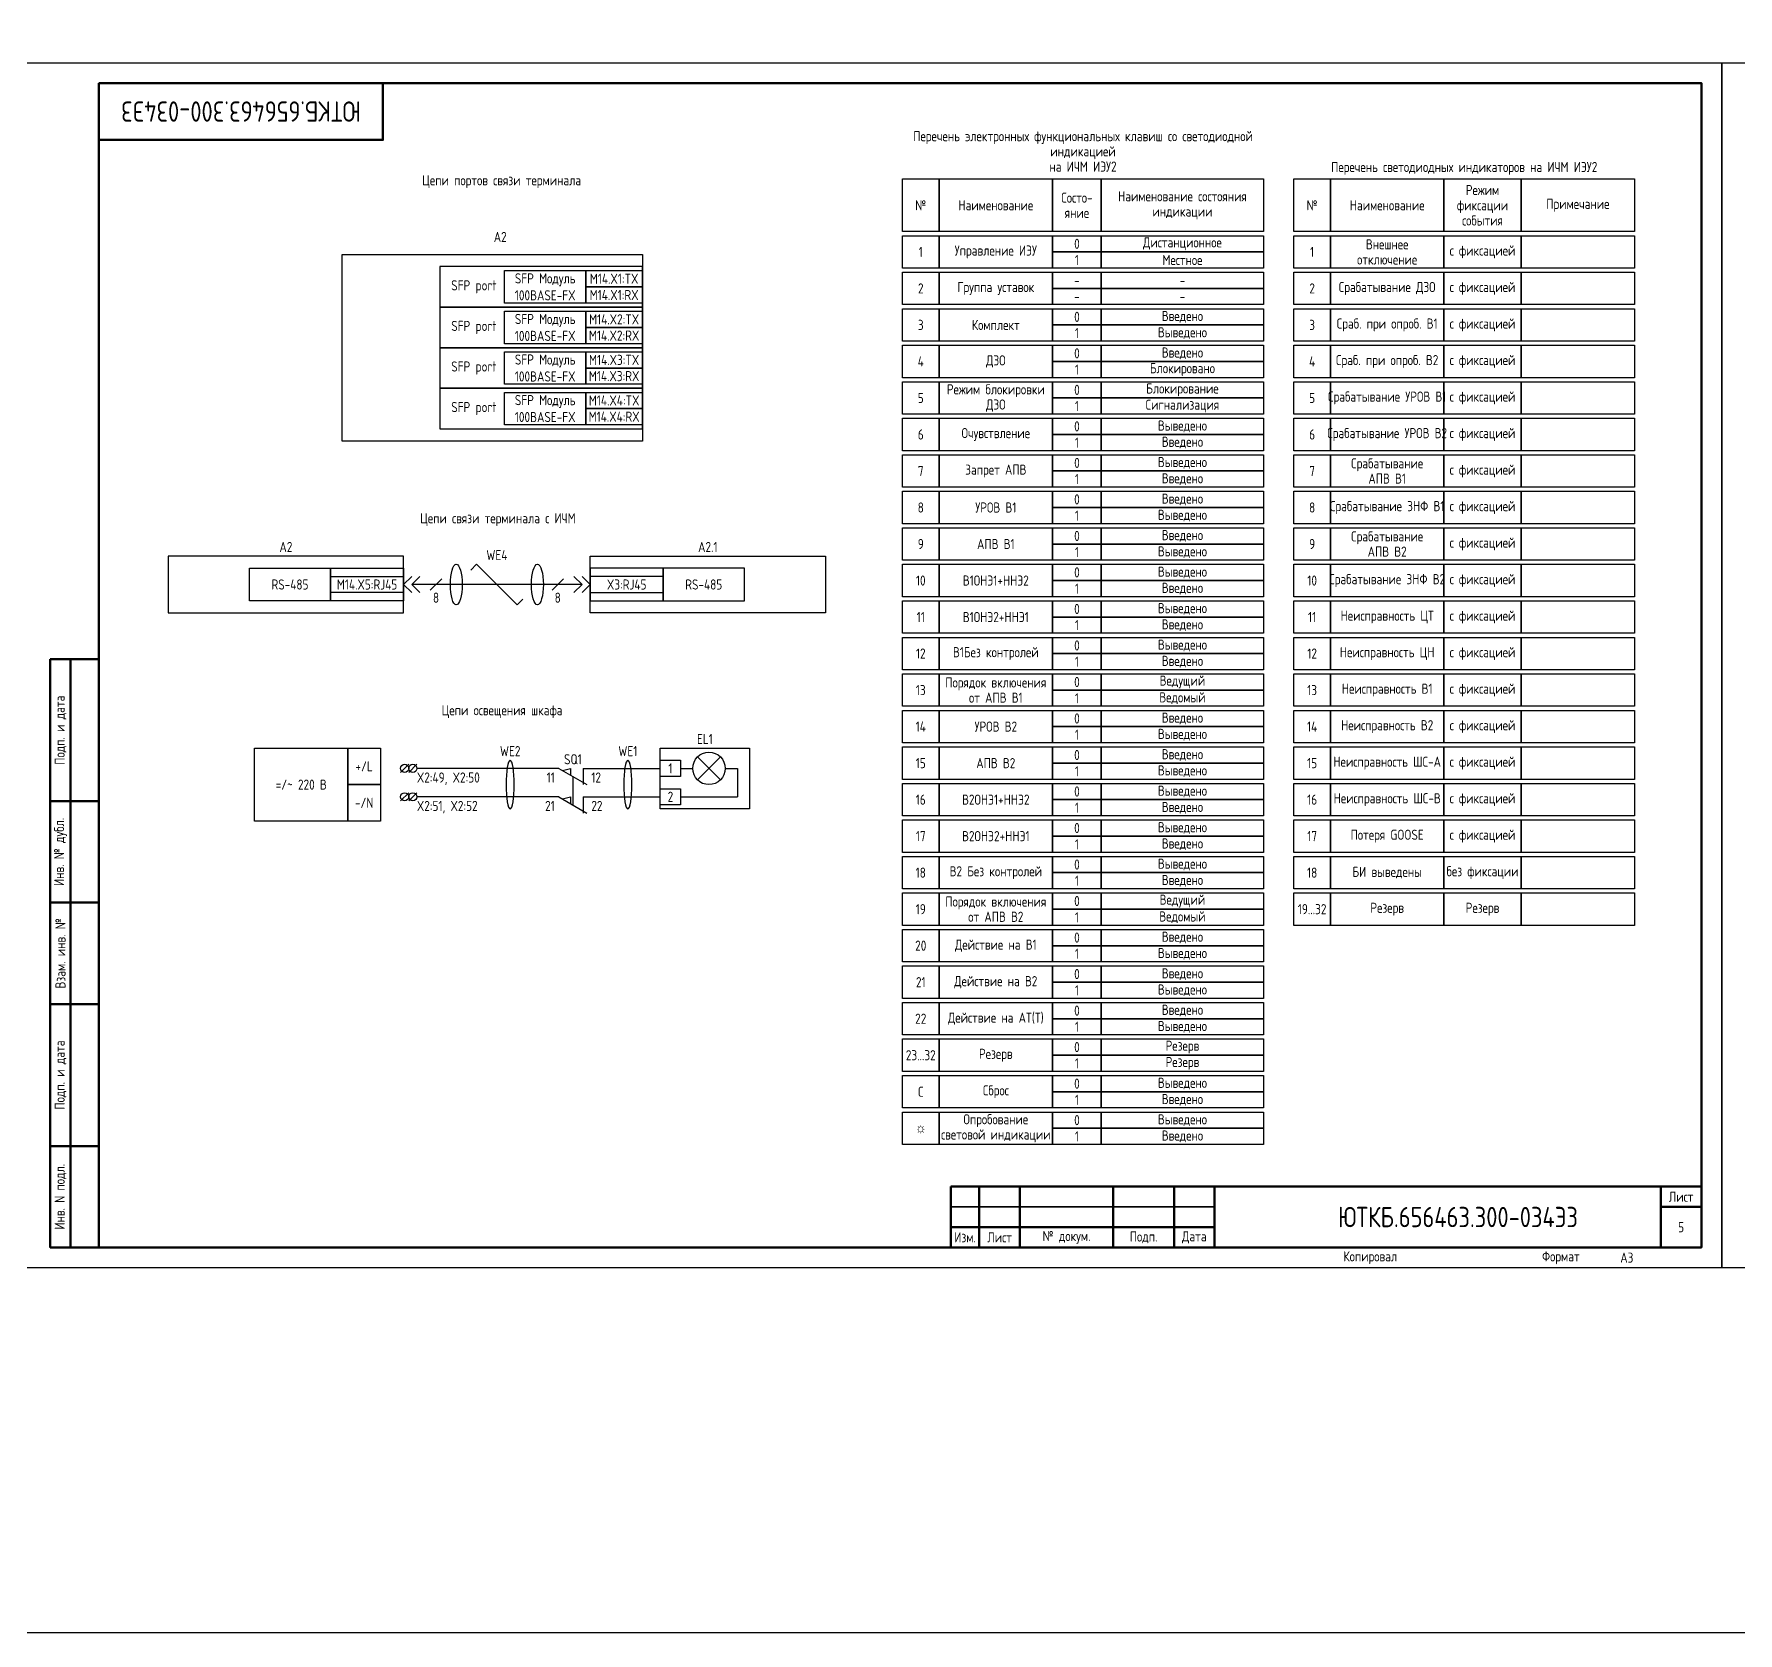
# Model space of a CAD drawing. Header units: millimetres. Extents: x -1102 to 3953, y -90 to 618.
# Drawn here: x 1684 to 2104, y -90 to 304.1 of the extents above; entities that cross this region are included whole.
import ezdxf

# ---------------------------------------------------------------- set-up
doc = ezdxf.new("R2010")
doc.units = ezdxf.units.MM
doc.styles.add('Gost_type_A', font='GOST_A.TTF')

# ---------------------------------------------------------------- blocks, each defined once
blk = doc.blocks.new('Штамп угловой верхний')
at = {"lineweight": 50}
blk.add_lwpolyline([(0, 0), (70, 0), (70, -14), (0, -14)], close=True, dxfattribs=at)
blk = doc.blocks.new('Формат_А3')
blk.add_lwpolyline([(-420, 297), (0, 297), (0, 0), (-420, 0)], close=True)
at = {"lineweight": 50}
blk.add_lwpolyline([(-400, 292), (-5, 292), (-5, 5), (-400, 5)], close=True, dxfattribs=at)
blk = doc.blocks.new('Штамп левый нижний')
at = {"lineweight": 50}
for points in [[(-12, 145), (-7, 145), (-7, 110), (-12, 110)], [(-7, 145), (0, 145), (0, 110), (-7, 110)], [(-12, 110), (-7, 110), (-7, 85), (-12, 85)], [(-7, 110), (0, 110), (0, 85), (-7, 85)], [(-12, 85), (-7, 85), (-7, 60), (-12, 60)], [(-7, 85), (0, 85), (0, 60), (-7, 60)], [(-12, 60), (-7, 60), (-7, 25), (-12, 25)], [(-7, 60), (0, 60), (0, 25), (-7, 25)], [(-12, 25), (-7, 25), (-7, 0), (-12, 0)], [(-7, 25), (0, 25), (0, 0), (-7, 0)]]:
    blk.add_lwpolyline(points, close=True, dxfattribs=at)
at = {"char_height": 2.5, "attachment_point": 5, "rotation": 90, "style": 'Gost_type_A'}
for s, insert, width in [('Подп. и дата', (-9.5, 127.5), 35), ('Инв. № дубл.', (-9.5, 97.5), 25), ('Взам. инв. №', (-9.5, 72.5), 25), ('Подп. и дата', (-9.5, 42.5), 35), ('Инв. N подл.', (-9.5, 12.5), 25)]:
    blk.add_mtext(s, dxfattribs=dict(at, insert=insert, width=width))
blk = doc.blocks.new('Штамп малый нижний')
at = {"lineweight": 50}
for points in [[(-185, 15), (-178, 15), (-178, 5), (-185, 5)], [(-178, 15), (-168, 15), (-168, 5), (-178, 5)], [(-168, 15), (-145, 15), (-145, 5), (-168, 5)], [(-145, 15), (-130, 15), (-130, 5), (-145, 5)], [(-130, 15), (-120, 15), (-120, 5), (-130, 5)], [(-120, 15), (-10, 15), (-10, 0), (-120, 0)], [(-10, 15), (0, 15), (0, 10), (-10, 10)], [(-10, 10), (0, 10), (0, 0), (-10, 0)], [(-185, 5), (-178, 5), (-178, 0), (-185, 0)], [(-178, 5), (-168, 5), (-168, 0), (-178, 0)], [(-168, 5), (-145, 5), (-145, 0), (-168, 0)], [(-145, 5), (-130, 5), (-130, 0), (-145, 0)], [(-130, 5), (-120, 5), (-120, 0), (-130, 0)]]:
    blk.add_lwpolyline(points, close=True, dxfattribs=at)
for points in [[(-185, 15), (-178, 15), (-178, 10), (-185, 10)], [(-178, 15), (-168, 15), (-168, 10), (-178, 10)], [(-168, 15), (-145, 15), (-145, 10), (-168, 10)], [(-145, 15), (-130, 15), (-130, 10), (-145, 10)], [(-130, 15), (-120, 15), (-120, 10), (-130, 10)], [(-185, 10), (-178, 10), (-178, 5), (-185, 5)], [(-178, 10), (-168, 10), (-168, 5), (-178, 5)], [(-168, 10), (-145, 10), (-145, 5), (-168, 5)], [(-145, 10), (-130, 10), (-130, 5), (-145, 5)], [(-130, 10), (-120, 10), (-120, 5), (-130, 5)]]:
    blk.add_lwpolyline(points, close=True)
at = {"char_height": 2.5, "style": 'Gost_type_A'}
for s, insert, width, attachment_point in [('Лист', (-5, 12.5), 10, 5), ('Изм.', (-181.5, 2.5), 7, 5), ('Лист', (-173, 2.5), 10, 5), ('№ докум.', (-156.5, 2.5), 23, 5), ('Подп.', (-137.5, 2.5), 15, 5), ('Дата', (-125, 2.5), 10, 5), ('Копировал', (-75, -2.53), 13.1202, 6), ('Формат', (-30, -2.53), 13.1202, 6)]:
    blk.add_mtext(s, dxfattribs=dict(at, insert=insert, width=width, attachment_point=attachment_point))

msp = doc.modelspace()

# ---------------------------------------------------------------- linework, layer by layer
for p, q in [((1791.62, 171.94), (1793.08, 173.41)), ((1793.08, 173.41), (1803.08, 163.41)), ((1775.08, 168.41), (1777.08, 170.41)), ((1775.08, 168.41), (1777.08, 170.41)), ((1775.08, 168.41), (1777.08, 166.41)), ((1775.08, 168.41), (1777.08, 166.41)), ((1777.08, 168.41), (1779.08, 170.41)), ((1777.08, 168.41), (1779.08, 170.41)), ((1819.08, 168.41), (1777.08, 168.41)), ((1777.08, 168.41), (1779.08, 166.41)), ((1777.08, 168.41), (1779.08, 166.41)), ((1784.5, 169.82), (1781.67, 166.99)), ((1814.5, 169.82), (1811.67, 166.99)), ((1819.08, 168.41), (1817.08, 170.41)), ((1819.08, 168.41), (1817.08, 170.41)), ((1819.08, 168.41), (1817.08, 166.41)), ((1819.08, 168.41), (1817.08, 166.41)), ((1821.08, 168.41), (1819.08, 170.41)), ((1821.08, 168.41), (1819.08, 170.41)), ((1821.08, 168.41), (1819.08, 166.41)), ((1821.08, 168.41), (1819.08, 166.41)), ((1803.08, 163.41), (1804.5, 164.82)), ((1776.36, 124.09), (1774.36, 122.09)), ((1778.36, 124.09), (1776.36, 122.09)), ((1813.36, 123.09), (1778.37, 123.09)), ((1813.36, 123.09), (1820.28, 119.09)), ((1814.22, 122.59), (1816.22, 123.09)), ((1816.22, 123.09), (1816.22, 121.43)), ((1819.36, 123.09), (1819.36, 119.09)), ((1819.36, 123.09), (1838.36, 123.09)), ((1843.36, 123.09), (1846.36, 123.09)), ((1847.53, 125.92), (1853.19, 120.26)), ((1853.19, 125.92), (1847.53, 120.26)), ((1854.36, 123.09), (1857.36, 123.09)), ((1857.36, 123.09), (1857.36, 116.09)), ((1776.36, 117.09), (1774.36, 115.09)), ((1778.36, 117.09), (1776.36, 115.09)), ((1813.36, 116.09), (1778.37, 116.09)), ((1813.36, 116.09), (1820.28, 112.09)), ((1814.22, 115.59), (1816.22, 116.09)), ((1816.22, 116.09), (1816.22, 114.43)), ((1819.36, 116.09), (1819.36, 112.09)), ((1819.36, 116.09), (1838.36, 116.09)), ((1843.36, 116.09), (1857.36, 116.09))]:
    msp.add_line(p, q)
at = {"ltscale": 0.5}
msp.add_line((1816.82, 121.09), (1816.82, 114.09), dxfattribs=at)
for points in [[(-1102, 618), (3953, 618), (3953, -90), (-1102, -90)], [(1898.07, 268.39), (1907.07, 268.39), (1907.07, 255.39), (1898.07, 255.39)], [(1907.07, 268.39), (1935.07, 268.39), (1935.07, 255.39), (1907.07, 255.39)], [(1935.07, 268.39), (1947.07, 268.39), (1947.07, 255.39), (1935.07, 255.39)], [(1947.07, 268.39), (1987.07, 268.39), (1987.07, 255.39), (1947.07, 255.39)], [(1994.54, 268.39), (2003.54, 268.39), (2003.54, 255.39), (1994.54, 255.39)], [(2003.54, 268.39), (2031.54, 268.39), (2031.54, 255.39), (2003.54, 255.39)], [(2031.54, 268.39), (2050.54, 268.39), (2050.54, 255.39), (2031.54, 255.39)], [(2050.54, 268.39), (2078.54, 268.39), (2078.54, 255.39), (2050.54, 255.39)], [(1898.07, 254.39), (1907.07, 254.39), (1907.07, 246.39), (1898.07, 246.39)], [(1907.07, 254.39), (1935.07, 254.39), (1935.07, 246.39), (1907.07, 246.39)], [(1935.07, 254.39), (1947.07, 254.39), (1947.07, 250.39), (1935.07, 250.39)], [(1947.07, 254.39), (1987.07, 254.39), (1987.07, 250.39), (1947.07, 250.39)], [(1994.54, 254.39), (2003.54, 254.39), (2003.54, 246.39), (1994.54, 246.39)], [(2003.54, 254.39), (2031.54, 254.39), (2031.54, 246.39), (2003.54, 246.39)], [(2031.54, 254.39), (2050.54, 254.39), (2050.54, 246.39), (2031.54, 246.39)], [(2050.54, 254.39), (2078.54, 254.39), (2078.54, 246.39), (2050.54, 246.39)], [(1759.98, 249.77), (1833.98, 249.77), (1833.98, 203.77), (1759.98, 203.77)], [(1935.07, 250.39), (1947.07, 250.39), (1947.07, 246.39), (1935.07, 246.39)], [(1947.07, 250.39), (1987.07, 250.39), (1987.07, 246.39), (1947.07, 246.39)], [(1783.98, 236.77), (1833.98, 236.77), (1833.98, 246.77), (1783.98, 246.77)], [(1799.98, 245.77), (1819.98, 245.77), (1819.98, 237.77), (1799.98, 237.77)], [(1819.98, 245.77), (1833.98, 245.77), (1833.98, 241.77), (1819.98, 241.77)], [(1898.07, 245.39), (1907.07, 245.39), (1907.07, 237.39), (1898.07, 237.39)], [(1907.07, 245.39), (1935.07, 245.39), (1935.07, 237.39), (1907.07, 237.39)], [(1935.07, 245.39), (1947.07, 245.39), (1947.07, 241.39), (1935.07, 241.39)], [(1947.07, 245.39), (1987.07, 245.39), (1987.07, 241.39), (1947.07, 241.39)], [(1994.54, 245.39), (2003.54, 245.39), (2003.54, 237.39), (1994.54, 237.39)], [(2003.54, 245.39), (2031.54, 245.39), (2031.54, 237.39), (2003.54, 237.39)], [(2031.54, 245.39), (2050.54, 245.39), (2050.54, 237.39), (2031.54, 237.39)], [(2050.54, 245.39), (2078.54, 245.39), (2078.54, 237.39), (2050.54, 237.39)], [(1819.98, 241.77), (1833.98, 241.77), (1833.98, 237.77), (1819.98, 237.77)], [(1935.07, 241.39), (1947.07, 241.39), (1947.07, 237.39), (1935.07, 237.39)], [(1947.07, 241.39), (1987.07, 241.39), (1987.07, 237.39), (1947.07, 237.39)], [(1783.98, 226.77), (1833.98, 226.77), (1833.98, 236.77), (1783.98, 236.77)], [(1799.98, 235.77), (1819.98, 235.77), (1819.98, 227.77), (1799.98, 227.77)], [(1819.98, 235.77), (1833.98, 235.77), (1833.98, 231.77), (1819.98, 231.77)], [(1898.07, 236.39), (1907.07, 236.39), (1907.07, 228.39), (1898.07, 228.39)], [(1907.07, 236.39), (1935.07, 236.39), (1935.07, 228.39), (1907.07, 228.39)], [(1935.07, 236.39), (1947.07, 236.39), (1947.07, 232.39), (1935.07, 232.39)], [(1947.07, 236.39), (1987.07, 236.39), (1987.07, 232.39), (1947.07, 232.39)], [(1994.54, 236.39), (2003.54, 236.39), (2003.54, 228.39), (1994.54, 228.39)], [(2003.54, 236.39), (2031.54, 236.39), (2031.54, 228.39), (2003.54, 228.39)], [(2031.54, 236.39), (2050.54, 236.39), (2050.54, 228.39), (2031.54, 228.39)], [(2050.54, 236.39), (2078.54, 236.39), (2078.54, 228.39), (2050.54, 228.39)], [(1819.98, 231.77), (1833.98, 231.77), (1833.98, 227.77), (1819.98, 227.77)], [(1935.07, 232.39), (1947.07, 232.39), (1947.07, 228.39), (1935.07, 228.39)], [(1947.07, 232.39), (1987.07, 232.39), (1987.07, 228.39), (1947.07, 228.39)], [(1898.07, 227.39), (1907.07, 227.39), (1907.07, 219.39), (1898.07, 219.39)], [(1907.07, 227.39), (1935.07, 227.39), (1935.07, 219.39), (1907.07, 219.39)], [(1935.07, 227.39), (1947.07, 227.39), (1947.07, 223.39), (1935.07, 223.39)], [(1947.07, 227.39), (1987.07, 227.39), (1987.07, 223.39), (1947.07, 223.39)], [(1994.54, 227.39), (2003.54, 227.39), (2003.54, 219.39), (1994.54, 219.39)], [(2003.54, 227.39), (2031.54, 227.39), (2031.54, 219.39), (2003.54, 219.39)], [(2031.54, 227.39), (2050.54, 227.39), (2050.54, 219.39), (2031.54, 219.39)], [(2050.54, 227.39), (2078.54, 227.39), (2078.54, 219.39), (2050.54, 219.39)], [(1783.98, 216.77), (1833.98, 216.77), (1833.98, 226.77), (1783.98, 226.77)], [(1799.98, 225.77), (1819.98, 225.77), (1819.98, 217.77), (1799.98, 217.77)], [(1819.98, 225.77), (1833.98, 225.77), (1833.98, 221.77), (1819.98, 221.77)], [(1935.07, 223.39), (1947.07, 223.39), (1947.07, 219.39), (1935.07, 219.39)], [(1947.07, 223.39), (1987.07, 223.39), (1987.07, 219.39), (1947.07, 219.39)], [(1819.98, 221.77), (1833.98, 221.77), (1833.98, 217.77), (1819.98, 217.77)], [(1783.98, 206.77), (1833.98, 206.77), (1833.98, 216.77), (1783.98, 216.77)], [(1799.98, 215.77), (1819.98, 215.77), (1819.98, 207.77), (1799.98, 207.77)], [(1819.98, 215.77), (1833.98, 215.77), (1833.98, 211.77), (1819.98, 211.77)], [(1898.07, 218.39), (1907.07, 218.39), (1907.07, 210.39), (1898.07, 210.39)], [(1907.07, 218.39), (1935.07, 218.39), (1935.07, 210.39), (1907.07, 210.39)], [(1935.07, 218.39), (1947.07, 218.39), (1947.07, 214.39), (1935.07, 214.39)], [(1935.07, 214.39), (1947.07, 214.39), (1947.07, 210.39), (1935.07, 210.39)], [(1947.07, 218.39), (1987.07, 218.39), (1987.07, 214.39), (1947.07, 214.39)], [(1947.07, 214.39), (1987.07, 214.39), (1987.07, 210.39), (1947.07, 210.39)], [(1994.54, 218.39), (2003.54, 218.39), (2003.54, 210.39), (1994.54, 210.39)], [(2003.54, 218.39), (2031.54, 218.39), (2031.54, 210.39), (2003.54, 210.39)], [(2031.54, 218.39), (2050.54, 218.39), (2050.54, 210.39), (2031.54, 210.39)], [(2050.54, 218.39), (2078.54, 218.39), (2078.54, 210.39), (2050.54, 210.39)], [(1819.98, 211.77), (1833.98, 211.77), (1833.98, 207.77), (1819.98, 207.77)], [(1898.07, 209.39), (1907.07, 209.39), (1907.07, 201.39), (1898.07, 201.39)], [(1907.07, 209.39), (1935.07, 209.39), (1935.07, 201.39), (1907.07, 201.39)], [(1935.07, 209.39), (1947.07, 209.39), (1947.07, 205.39), (1935.07, 205.39)], [(1947.07, 209.39), (1987.07, 209.39), (1987.07, 205.39), (1947.07, 205.39)], [(1994.54, 209.39), (2003.54, 209.39), (2003.54, 201.39), (1994.54, 201.39)], [(2003.54, 209.39), (2031.54, 209.39), (2031.54, 201.39), (2003.54, 201.39)], [(2031.54, 209.39), (2050.54, 209.39), (2050.54, 201.39), (2031.54, 201.39)], [(2050.54, 209.39), (2078.54, 209.39), (2078.54, 201.39), (2050.54, 201.39)], [(1935.07, 205.39), (1947.07, 205.39), (1947.07, 201.39), (1935.07, 201.39)], [(1947.07, 205.39), (1987.07, 205.39), (1987.07, 201.39), (1947.07, 201.39)], [(1898.07, 200.39), (1907.07, 200.39), (1907.07, 192.39), (1898.07, 192.39)], [(1907.07, 200.39), (1935.07, 200.39), (1935.07, 192.39), (1907.07, 192.39)], [(1935.07, 200.39), (1947.07, 200.39), (1947.07, 196.39), (1935.07, 196.39)], [(1947.07, 200.39), (1987.07, 200.39), (1987.07, 196.39), (1947.07, 196.39)], [(1994.54, 200.39), (2003.54, 200.39), (2003.54, 192.39), (1994.54, 192.39)], [(2003.54, 200.39), (2031.54, 200.39), (2031.54, 192.39), (2003.54, 192.39)], [(2031.54, 200.39), (2050.54, 200.39), (2050.54, 192.39), (2031.54, 192.39)], [(2050.54, 200.39), (2078.54, 200.39), (2078.54, 192.39), (2050.54, 192.39)], [(1935.07, 196.39), (1947.07, 196.39), (1947.07, 192.39), (1935.07, 192.39)], [(1947.07, 196.39), (1987.07, 196.39), (1987.07, 192.39), (1947.07, 192.39)], [(1898.07, 191.39), (1907.07, 191.39), (1907.07, 183.39), (1898.07, 183.39)], [(1907.07, 191.39), (1935.07, 191.39), (1935.07, 183.39), (1907.07, 183.39)], [(1935.07, 191.39), (1947.07, 191.39), (1947.07, 187.39), (1935.07, 187.39)], [(1947.07, 191.39), (1987.07, 191.39), (1987.07, 187.39), (1947.07, 187.39)], [(1994.54, 191.39), (2003.54, 191.39), (2003.54, 183.39), (1994.54, 183.39)], [(2003.54, 191.39), (2031.54, 191.39), (2031.54, 183.39), (2003.54, 183.39)], [(2031.54, 191.39), (2050.54, 191.39), (2050.54, 183.39), (2031.54, 183.39)], [(2050.54, 191.39), (2078.54, 191.39), (2078.54, 183.39), (2050.54, 183.39)], [(1935.07, 187.39), (1947.07, 187.39), (1947.07, 183.39), (1935.07, 183.39)], [(1947.07, 187.39), (1987.07, 187.39), (1987.07, 183.39), (1947.07, 183.39)], [(1898.07, 182.39), (1907.07, 182.39), (1907.07, 174.39), (1898.07, 174.39)], [(1907.07, 182.39), (1935.07, 182.39), (1935.07, 174.39), (1907.07, 174.39)], [(1935.07, 182.39), (1947.07, 182.39), (1947.07, 178.39), (1935.07, 178.39)], [(1947.07, 182.39), (1987.07, 182.39), (1987.07, 178.39), (1947.07, 178.39)], [(1994.54, 182.39), (2003.54, 182.39), (2003.54, 174.39), (1994.54, 174.39)], [(2003.54, 182.39), (2031.54, 182.39), (2031.54, 174.39), (2003.54, 174.39)], [(2031.54, 182.39), (2050.54, 182.39), (2050.54, 174.39), (2031.54, 174.39)], [(2050.54, 182.39), (2078.54, 182.39), (2078.54, 174.39), (2050.54, 174.39)], [(1935.07, 178.39), (1947.07, 178.39), (1947.07, 174.39), (1935.07, 174.39)], [(1947.07, 178.39), (1987.07, 178.39), (1987.07, 174.39), (1947.07, 174.39)], [(1717.08, 161.41), (1775.08, 161.41), (1775.08, 175.41), (1717.08, 175.41)], [(1737.08, 172.41), (1757.08, 172.41), (1757.08, 164.41), (1737.08, 164.41)], [(1757.08, 172.41), (1775.08, 172.41), (1775.08, 164.41), (1757.08, 164.41)], [(1879.08, 161.41), (1821.08, 161.41), (1821.08, 175.41), (1879.08, 175.41)], [(1839.08, 172.41), (1821.08, 172.41), (1821.08, 164.41), (1839.08, 164.41)], [(1859.08, 172.41), (1839.08, 172.41), (1839.08, 164.41), (1859.08, 164.41)], [(1898.07, 173.39), (1907.07, 173.39), (1907.07, 165.39), (1898.07, 165.39)], [(1907.07, 173.39), (1935.07, 173.39), (1935.07, 165.39), (1907.07, 165.39)], [(1935.07, 173.39), (1947.07, 173.39), (1947.07, 169.39), (1935.07, 169.39)], [(1947.07, 173.39), (1987.07, 173.39), (1987.07, 169.39), (1947.07, 169.39)], [(1994.54, 173.39), (2003.54, 173.39), (2003.54, 165.39), (1994.54, 165.39)], [(2003.54, 173.39), (2031.54, 173.39), (2031.54, 165.39), (2003.54, 165.39)], [(2031.54, 173.39), (2050.54, 173.39), (2050.54, 165.39), (2031.54, 165.39)], [(2050.54, 173.39), (2078.54, 173.39), (2078.54, 165.39), (2050.54, 165.39)], [(1757.08, 170.41), (1775.08, 170.41), (1775.08, 166.41), (1757.08, 166.41)], [(1839.08, 170.41), (1821.08, 170.41), (1821.08, 166.41), (1839.08, 166.41)], [(1935.07, 169.39), (1947.07, 169.39), (1947.07, 165.39), (1935.07, 165.39)], [(1947.07, 169.39), (1987.07, 169.39), (1987.07, 165.39), (1947.07, 165.39)], [(1898.07, 164.39), (1907.07, 164.39), (1907.07, 156.39), (1898.07, 156.39)], [(1907.07, 164.39), (1935.07, 164.39), (1935.07, 156.39), (1907.07, 156.39)], [(1935.07, 164.39), (1947.07, 164.39), (1947.07, 160.39), (1935.07, 160.39)], [(1947.07, 164.39), (1987.07, 164.39), (1987.07, 160.39), (1947.07, 160.39)], [(1994.54, 164.39), (2003.54, 164.39), (2003.54, 156.39), (1994.54, 156.39)], [(2003.54, 164.39), (2031.54, 164.39), (2031.54, 156.39), (2003.54, 156.39)], [(2031.54, 164.39), (2050.54, 164.39), (2050.54, 156.39), (2031.54, 156.39)], [(2050.54, 164.39), (2078.54, 164.39), (2078.54, 156.39), (2050.54, 156.39)], [(1935.07, 160.39), (1947.07, 160.39), (1947.07, 156.39), (1935.07, 156.39)], [(1947.07, 160.39), (1987.07, 160.39), (1987.07, 156.39), (1947.07, 156.39)], [(1898.07, 155.39), (1907.07, 155.39), (1907.07, 147.39), (1898.07, 147.39)], [(1907.07, 155.39), (1935.07, 155.39), (1935.07, 147.39), (1907.07, 147.39)], [(1935.07, 155.39), (1947.07, 155.39), (1947.07, 151.39), (1935.07, 151.39)], [(1935.07, 151.39), (1947.07, 151.39), (1947.07, 147.39), (1935.07, 147.39)], [(1947.07, 155.39), (1987.07, 155.39), (1987.07, 151.39), (1947.07, 151.39)], [(1947.07, 151.39), (1987.07, 151.39), (1987.07, 147.39), (1947.07, 147.39)], [(1994.54, 155.39), (2003.54, 155.39), (2003.54, 147.39), (1994.54, 147.39)], [(2003.54, 155.39), (2031.54, 155.39), (2031.54, 147.39), (2003.54, 147.39)], [(2031.54, 155.39), (2050.54, 155.39), (2050.54, 147.39), (2031.54, 147.39)], [(2050.54, 155.39), (2078.54, 155.39), (2078.54, 147.39), (2050.54, 147.39)], [(1898.07, 146.39), (1907.07, 146.39), (1907.07, 138.39), (1898.07, 138.39)], [(1907.07, 146.39), (1935.07, 146.39), (1935.07, 138.39), (1907.07, 138.39)], [(1935.07, 146.39), (1947.07, 146.39), (1947.07, 142.39), (1935.07, 142.39)], [(1947.07, 146.39), (1987.07, 146.39), (1987.07, 142.39), (1947.07, 142.39)], [(1994.54, 146.39), (2003.54, 146.39), (2003.54, 138.39), (1994.54, 138.39)], [(2003.54, 146.39), (2031.54, 146.39), (2031.54, 138.39), (2003.54, 138.39)], [(2031.54, 146.39), (2050.54, 146.39), (2050.54, 138.39), (2031.54, 138.39)], [(2050.54, 146.39), (2078.54, 146.39), (2078.54, 138.39), (2050.54, 138.39)], [(1935.07, 142.39), (1947.07, 142.39), (1947.07, 138.39), (1935.07, 138.39)], [(1947.07, 142.39), (1987.07, 142.39), (1987.07, 138.39), (1947.07, 138.39)], [(1898.07, 137.39), (1907.07, 137.39), (1907.07, 129.39), (1898.07, 129.39)], [(1907.07, 137.39), (1935.07, 137.39), (1935.07, 129.39), (1907.07, 129.39)], [(1935.07, 137.39), (1947.07, 137.39), (1947.07, 133.39), (1935.07, 133.39)], [(1947.07, 137.39), (1987.07, 137.39), (1987.07, 133.39), (1947.07, 133.39)], [(1994.54, 137.39), (2003.54, 137.39), (2003.54, 129.39), (1994.54, 129.39)], [(2003.54, 137.39), (2031.54, 137.39), (2031.54, 129.39), (2003.54, 129.39)], [(2031.54, 137.39), (2050.54, 137.39), (2050.54, 129.39), (2031.54, 129.39)], [(2050.54, 137.39), (2078.54, 137.39), (2078.54, 129.39), (2050.54, 129.39)], [(1935.07, 133.39), (1947.07, 133.39), (1947.07, 129.39), (1935.07, 129.39)], [(1947.07, 133.39), (1987.07, 133.39), (1987.07, 129.39), (1947.07, 129.39)], [(1761.36, 110.09), (1738.36, 110.09), (1738.36, 128.09), (1761.36, 128.09)], [(1769.36, 119.09), (1761.36, 119.09), (1761.36, 128.09), (1769.36, 128.09)], [(1838.36, 128.09), (1860.36, 128.09), (1860.36, 113.09), (1838.36, 113.09)], [(1898.07, 128.39), (1907.07, 128.39), (1907.07, 120.39), (1898.07, 120.39)], [(1907.07, 128.39), (1935.07, 128.39), (1935.07, 120.39), (1907.07, 120.39)], [(1935.07, 128.39), (1947.07, 128.39), (1947.07, 124.39), (1935.07, 124.39)], [(1947.07, 128.39), (1987.07, 128.39), (1987.07, 124.39), (1947.07, 124.39)], [(1994.54, 128.39), (2003.54, 128.39), (2003.54, 120.39), (1994.54, 120.39)], [(2003.54, 128.39), (2031.54, 128.39), (2031.54, 120.39), (2003.54, 120.39)], [(2031.54, 128.39), (2050.54, 128.39), (2050.54, 120.39), (2031.54, 120.39)], [(2050.54, 128.39), (2078.54, 128.39), (2078.54, 120.39), (2050.54, 120.39)], [(1838.36, 125.09), (1843.36, 125.09), (1843.36, 121.09), (1838.36, 121.09)], [(1935.07, 124.39), (1947.07, 124.39), (1947.07, 120.39), (1935.07, 120.39)], [(1947.07, 124.39), (1987.07, 124.39), (1987.07, 120.39), (1947.07, 120.39)], [(1769.36, 110.09), (1761.36, 110.09), (1761.36, 119.09), (1769.36, 119.09)], [(1838.36, 118.09), (1843.36, 118.09), (1843.36, 114.09), (1838.36, 114.09)], [(1898.07, 119.39), (1907.07, 119.39), (1907.07, 111.39), (1898.07, 111.39)], [(1907.07, 119.39), (1935.07, 119.39), (1935.07, 111.39), (1907.07, 111.39)], [(1935.07, 119.39), (1947.07, 119.39), (1947.07, 115.39), (1935.07, 115.39)], [(1947.07, 119.39), (1987.07, 119.39), (1987.07, 115.39), (1947.07, 115.39)], [(1994.54, 119.39), (2003.54, 119.39), (2003.54, 111.39), (1994.54, 111.39)], [(2003.54, 119.39), (2031.54, 119.39), (2031.54, 111.39), (2003.54, 111.39)], [(2031.54, 119.39), (2050.54, 119.39), (2050.54, 111.39), (2031.54, 111.39)], [(2050.54, 119.39), (2078.54, 119.39), (2078.54, 111.39), (2050.54, 111.39)], [(1935.07, 115.39), (1947.07, 115.39), (1947.07, 111.39), (1935.07, 111.39)], [(1947.07, 115.39), (1987.07, 115.39), (1987.07, 111.39), (1947.07, 111.39)], [(1898.07, 110.39), (1907.07, 110.39), (1907.07, 102.39), (1898.07, 102.39)], [(1907.07, 110.39), (1935.07, 110.39), (1935.07, 102.39), (1907.07, 102.39)], [(1935.07, 110.39), (1947.07, 110.39), (1947.07, 106.39), (1935.07, 106.39)], [(1947.07, 110.39), (1987.07, 110.39), (1987.07, 106.39), (1947.07, 106.39)], [(1994.54, 110.39), (2003.54, 110.39), (2003.54, 102.39), (1994.54, 102.39)], [(2003.54, 110.39), (2031.54, 110.39), (2031.54, 102.39), (2003.54, 102.39)], [(2031.54, 110.39), (2050.54, 110.39), (2050.54, 102.39), (2031.54, 102.39)], [(2050.54, 110.39), (2078.54, 110.39), (2078.54, 102.39), (2050.54, 102.39)], [(1935.07, 106.39), (1947.07, 106.39), (1947.07, 102.39), (1935.07, 102.39)], [(1947.07, 106.39), (1987.07, 106.39), (1987.07, 102.39), (1947.07, 102.39)], [(1898.07, 101.39), (1907.07, 101.39), (1907.07, 93.39), (1898.07, 93.39)], [(1907.07, 101.39), (1935.07, 101.39), (1935.07, 93.39), (1907.07, 93.39)], [(1935.07, 101.39), (1947.07, 101.39), (1947.07, 97.39), (1935.07, 97.39)], [(1947.07, 101.39), (1987.07, 101.39), (1987.07, 97.39), (1947.07, 97.39)], [(1994.54, 101.39), (2003.54, 101.39), (2003.54, 93.39), (1994.54, 93.39)], [(2003.54, 101.39), (2031.54, 101.39), (2031.54, 93.39), (2003.54, 93.39)], [(2031.54, 101.39), (2050.54, 101.39), (2050.54, 93.39), (2031.54, 93.39)], [(2050.54, 101.39), (2078.54, 101.39), (2078.54, 93.39), (2050.54, 93.39)], [(1935.07, 97.39), (1947.07, 97.39), (1947.07, 93.39), (1935.07, 93.39)], [(1947.07, 97.39), (1987.07, 97.39), (1987.07, 93.39), (1947.07, 93.39)], [(1898.07, 92.39), (1907.07, 92.39), (1907.07, 84.39), (1898.07, 84.39)], [(1907.07, 92.39), (1935.07, 92.39), (1935.07, 84.39), (1907.07, 84.39)], [(1935.07, 92.39), (1947.07, 92.39), (1947.07, 88.39), (1935.07, 88.39)], [(1935.07, 88.39), (1947.07, 88.39), (1947.07, 84.39), (1935.07, 84.39)], [(1947.07, 92.39), (1987.07, 92.39), (1987.07, 88.39), (1947.07, 88.39)], [(1947.07, 88.39), (1987.07, 88.39), (1987.07, 84.39), (1947.07, 84.39)], [(1994.54, 92.39), (2003.54, 92.39), (2003.54, 84.39), (1994.54, 84.39)], [(2003.54, 92.39), (2031.54, 92.39), (2031.54, 84.39), (2003.54, 84.39)], [(2031.54, 92.39), (2050.54, 92.39), (2050.54, 84.39), (2031.54, 84.39)], [(2050.54, 92.39), (2078.54, 92.39), (2078.54, 84.39), (2050.54, 84.39)], [(1898.07, 83.39), (1907.07, 83.39), (1907.07, 75.39), (1898.07, 75.39)], [(1907.07, 83.39), (1935.07, 83.39), (1935.07, 75.39), (1907.07, 75.39)], [(1935.07, 83.39), (1947.07, 83.39), (1947.07, 79.39), (1935.07, 79.39)], [(1947.07, 83.39), (1987.07, 83.39), (1987.07, 79.39), (1947.07, 79.39)], [(1935.07, 79.39), (1947.07, 79.39), (1947.07, 75.39), (1935.07, 75.39)], [(1947.07, 79.39), (1987.07, 79.39), (1987.07, 75.39), (1947.07, 75.39)], [(1898.07, 74.39), (1907.07, 74.39), (1907.07, 66.39), (1898.07, 66.39)], [(1907.07, 74.39), (1935.07, 74.39), (1935.07, 66.39), (1907.07, 66.39)], [(1935.07, 74.39), (1947.07, 74.39), (1947.07, 70.39), (1935.07, 70.39)], [(1947.07, 74.39), (1987.07, 74.39), (1987.07, 70.39), (1947.07, 70.39)], [(1935.07, 70.39), (1947.07, 70.39), (1947.07, 66.39), (1935.07, 66.39)], [(1947.07, 70.39), (1987.07, 70.39), (1987.07, 66.39), (1947.07, 66.39)], [(1898.07, 65.39), (1907.07, 65.39), (1907.07, 57.39), (1898.07, 57.39)], [(1907.07, 65.39), (1935.07, 65.39), (1935.07, 57.39), (1907.07, 57.39)], [(1935.07, 65.39), (1947.07, 65.39), (1947.07, 61.39), (1935.07, 61.39)], [(1947.07, 65.39), (1987.07, 65.39), (1987.07, 61.39), (1947.07, 61.39)], [(1935.07, 61.39), (1947.07, 61.39), (1947.07, 57.39), (1935.07, 57.39)], [(1947.07, 61.39), (1987.07, 61.39), (1987.07, 57.39), (1947.07, 57.39)], [(1898.07, 56.39), (1907.07, 56.39), (1907.07, 48.39), (1898.07, 48.39)], [(1907.07, 56.39), (1935.07, 56.39), (1935.07, 48.39), (1907.07, 48.39)], [(1935.07, 56.39), (1947.07, 56.39), (1947.07, 52.39), (1935.07, 52.39)], [(1947.07, 56.39), (1987.07, 56.39), (1987.07, 52.39), (1947.07, 52.39)], [(1935.07, 52.39), (1947.07, 52.39), (1947.07, 48.39), (1935.07, 48.39)], [(1947.07, 52.39), (1987.07, 52.39), (1987.07, 48.39), (1947.07, 48.39)], [(1898.07, 47.39), (1907.07, 47.39), (1907.07, 39.39), (1898.07, 39.39)], [(1907.07, 47.39), (1935.07, 47.39), (1935.07, 39.39), (1907.07, 39.39)], [(1935.07, 47.39), (1947.07, 47.39), (1947.07, 43.39), (1935.07, 43.39)], [(1947.07, 47.39), (1987.07, 47.39), (1987.07, 43.39), (1947.07, 43.39)], [(1935.07, 43.39), (1947.07, 43.39), (1947.07, 39.39), (1935.07, 39.39)], [(1947.07, 43.39), (1987.07, 43.39), (1987.07, 39.39), (1947.07, 39.39)], [(1898.07, 38.39), (1907.07, 38.39), (1907.07, 30.39), (1898.07, 30.39)], [(1907.07, 38.39), (1935.07, 38.39), (1935.07, 30.39), (1907.07, 30.39)], [(1935.07, 38.39), (1947.07, 38.39), (1947.07, 34.39), (1935.07, 34.39)], [(1947.07, 38.39), (1987.07, 38.39), (1987.07, 34.39), (1947.07, 34.39)], [(1935.07, 34.39), (1947.07, 34.39), (1947.07, 30.39), (1935.07, 30.39)], [(1947.07, 34.39), (1987.07, 34.39), (1987.07, 30.39), (1947.07, 30.39)]]:
    msp.add_lwpolyline(points, close=True)
for centre, radius in [((1850.36, 123.09), 4), ((1775.36, 123.09), 1), ((1777.36, 123.09), 1), ((1775.36, 116.09), 1), ((1777.36, 116.09), 1)]:
    msp.add_circle(centre, radius)
for centre in [(1788.08, 168.41), (1808.08, 168.41)]:
    msp.add_ellipse(centre, major_axis=(0, -5), ratio=0.293778)
at = {"extrusion": (0, 0, -1)}
for centre in [(1801.36, 119.09), (1830.36, 119.09)]:
    msp.add_ellipse(centre, major_axis=(0, -6), ratio=0.166667, dxfattribs=at)

# ---------------------------------------------------------------- block references
for name, p in [('Формат_А3', (2100, 0)), ('Формат_А3', (2520, 0)), ('Штамп угловой верхний', (1700, 292)), ('Штамп левый нижний', (1700, 5)), ('Штамп малый нижний', (2095, 5))]:
    msp.add_blockref(name, p)

# ---------------------------------------------------------------- texts
at = {"insert": (1735, 285), "char_height": 5, "width": 70, "attachment_point": 5, "rotation": 180, "style": 'Gost_type_A'}
msp.add_mtext('ЮТКБ.656463.300-034Э3', dxfattribs=at)
at = {"char_height": 2.5, "line_spacing_factor": 0.9, "style": 'Gost_type_A'}
for s, insert, width, attachment_point in [('Перечень электронных функциональных клавиш со светодиодной индикацией\\Pна ИЧМ ИЭУ2', (1942.57, 270.17), 89, 8), ('Цепи портов связи терминала', (1799.26, 267.71), 197.5, 5), ('Перечень светодиодных индикаторов на ИЧМ ИЭУ2', (2036.54, 269.39), 84, 8), ('Состо- яние', (1941.07, 261.89), 12, 5), ('Наименование состояния индикации', (1967.07, 261.89), 40, 5), ('Режим\\Pфиксации события', (2041.04, 261.89), 19, 5), ('№ ', (1902.57, 261.89), 9, 5), ('Наименование ', (1921.07, 261.89), 28, 5), ('№ ', (1999.04, 261.89), 9, 5), ('Наименование ', (2017.54, 261.89), 28, 5), ('Примечание', (2064.54, 261.89), 28, 5), ('A2', (1798.91, 252.83), 74.0002, 8), ('0', (1941.07, 252.39), 12, 5), ('Дистанционное', (1967.07, 252.39), 40, 5), ('Внешнее\\Pотключение ', (2017.54, 250.39), 28, 5), ('1', (1902.57, 250.39), 9, 5), ('Управление ИЭУ', (1921.07, 250.39), 28, 5), ('1', (1941.07, 248.39), 12, 5), ('Местное', (1967.07, 248.39), 40, 5), ('1', (1999.04, 250.39), 9, 5), ('с фиксацией', (2041.04, 250.39), 19, 5), ('2', (1902.57, 241.39), 9, 5), ('Группа уставок', (1921.07, 241.39), 28, 5), ('2', (1999.04, 241.39), 9, 5), ('Срабатывание ДЗО ', (2017.54, 241.39), 28, 5), ('с фиксацией', (2041.04, 241.39), 19, 5), ('0', (1941.07, 234.39), 12, 5), ('Введено', (1967.07, 234.39), 40, 5), ('3', (1902.57, 232.39), 9, 5), ('Комплект', (1921.07, 232.39), 28, 5), ('1', (1941.07, 230.39), 12, 5), ('Выведено', (1967.07, 230.39), 40, 5), ('3', (1999.04, 232.39), 9, 5), ('Сраб. при опроб. В1 ', (2017.54, 232.39), 28, 5), ('с фиксацией', (2041.04, 232.39), 19, 5), ('Введено', (1967.07, 225.39), 40, 5), ('4', (1902.57, 223.39), 9, 5), ('ДЗО', (1921.07, 223.39), 28, 5), ('0', (1941.07, 225.39), 12, 5), ('1', (1941.07, 221.39), 12, 5), ('Блокировано', (1967.07, 221.39), 40, 5), ('4', (1999.04, 223.39), 9, 5), ('Сраб. при опроб. В2', (2017.54, 223.39), 28, 5), ('с фиксацией', (2041.04, 223.39), 19, 5), ('5', (1902.57, 214.39), 9, 5), ('Режим блокировки ДЗО', (1921.07, 214.39), 28, 5), ('0', (1941.07, 216.39), 12, 5), ('Блокирование', (1967.07, 216.39), 40, 5), ('5', (1999.04, 214.39), 9, 5), ('Срабатывание УРОВ В1', (2017.54, 214.39), 28, 5), ('с фиксацией', (2041.04, 214.39), 19, 5), ('1', (1941.07, 212.39), 12, 5), ('Сигнализация', (1967.07, 212.39), 40, 5), ('6', (1902.57, 205.39), 9, 5), ('Очувствление', (1921.07, 205.39), 28, 5), ('0', (1941.07, 207.39), 12, 5), ('Выведено', (1967.07, 207.39), 40, 5), ('6', (1999.04, 205.39), 9, 5), ('Срабатывание УРОВ В2', (2017.54, 205.39), 28, 5), ('с фиксацией', (2041.04, 205.39), 19, 5), ('1', (1941.07, 203.39), 12, 5), ('Введено', (1967.07, 203.39), 40, 5), ('7', (1902.57, 196.39), 9, 5), ('Запрет АПВ', (1921.07, 196.39), 28, 5), ('0', (1941.07, 198.39), 12, 5), ('Выведено', (1967.07, 198.39), 40, 5), ('7', (1999.04, 196.39), 9, 5), ('Срабатывание \\PАПВ В1', (2017.54, 196.39), 28, 5), ('с фиксацией', (2041.04, 196.39), 19, 5), ('1', (1941.07, 194.39), 12, 5), ('Введено', (1967.07, 194.39), 40, 5), ('0', (1941.07, 189.39), 12, 5), ('Введено', (1967.07, 189.39), 40, 5), ('Цепи связи терминала с ИЧМ', (1798.33, 184.41), 197.5, 5), ('8', (1902.57, 187.39), 9, 5), ('УРОВ В1', (1921.07, 187.39), 28, 5), ('1', (1941.07, 185.39), 12, 5), ('Выведено', (1967.07, 185.39), 40, 5), ('8', (1999.04, 187.39), 9, 5), ('Срабатывание ЗНФ В1', (2017.54, 187.39), 28, 5), ('с фиксацией', (2041.04, 187.39), 19, 5), ('0', (1941.07, 180.39), 12, 5), ('Введено', (1967.07, 180.39), 40, 5), ('Срабатывание \\PАПВ В2', (2017.54, 178.39), 28, 5), ('A2', (1746.08, 176.41), 58.0002, 8), ('A2.1', (1850.08, 176.41), 58.0002, 8), ('9', (1902.57, 178.39), 9, 5), ('АПВ В1', (1921.07, 178.39), 28, 5), ('1', (1941.07, 176.39), 12, 5), ('Выведено', (1967.07, 176.39), 40, 5), ('9', (1999.04, 178.39), 9, 5), ('с фиксацией', (2041.04, 178.39), 19, 5), ('0', (1941.07, 171.39), 12, 5), ('Выведено', (1967.07, 171.39), 40, 5), ('10', (1902.57, 169.39), 9, 5), ('В1ОНЭ1+ННЭ2', (1921.07, 169.39), 28, 5), ('1', (1941.07, 167.39), 12, 5), ('Введено', (1967.07, 167.39), 40, 5), ('10', (1999.04, 169.39), 9, 5), ('Срабатывание ЗНФ В2', (2017.54, 169.39), 28, 5), ('с фиксацией', (2041.04, 169.39), 19, 5), ('Выведено', (1967.07, 162.39), 40, 5), ('11', (1902.57, 160.39), 9, 5), ('В1ОНЭ2+ННЭ1', (1921.07, 160.39), 28, 5), ('0', (1941.07, 162.39), 12, 5), ('1', (1941.07, 158.39), 12, 5), ('Введено', (1967.07, 158.39), 40, 5), ('11', (1999.04, 160.39), 9, 5), ('Неисправность ЦТ ', (2017.54, 160.39), 28, 5), ('с фиксацией', (2041.04, 160.39), 19, 5), ('12', (1902.57, 151.39), 9, 5), ('В1Без контролей', (1921.07, 151.39), 28, 5), ('0', (1941.07, 153.39), 12, 5), ('Выведено', (1967.07, 153.39), 40, 5), ('12', (1999.04, 151.39), 9, 5), ('Неисправность ЦН', (2017.54, 151.39), 28, 5), ('с фиксацией', (2041.04, 151.39), 19, 5), ('1', (1941.07, 149.39), 12, 5), ('Введено', (1967.07, 149.39), 40, 5), ('13', (1902.57, 142.39), 9, 5), ('Порядок включения от АПВ В1', (1921.07, 142.39), 28, 5), ('0', (1941.07, 144.39), 12, 5), ('Ведущий', (1967.07, 144.39), 40, 5), ('13', (1999.04, 142.39), 9, 5), ('Неисправность В1 ', (2017.54, 142.39), 28, 5), ('с фиксацией', (2041.04, 142.39), 19, 5), ('Цепи освещения шкафа', (1799.36, 137.09), 122, 5), ('1', (1941.07, 140.39), 12, 5), ('Ведомый', (1967.07, 140.39), 40, 5), ('14', (1902.57, 133.39), 9, 5), ('УРОВ В2', (1921.07, 133.39), 28, 5), ('0', (1941.07, 135.39), 12, 5), ('Введено', (1967.07, 135.39), 40, 5), ('14', (1999.04, 133.39), 9, 5), ('Неисправность В2', (2017.54, 133.39), 28, 5), ('с фиксацией', (2041.04, 133.39), 19, 5), ('EL1', (1849.36, 129.09), 21.9942, 8), ('1', (1941.07, 131.39), 12, 5), ('Выведено', (1967.07, 131.39), 40, 5), ('0', (1941.07, 126.39), 12, 5), ('Введено', (1967.07, 126.39), 40, 5), ('+/L', (1765.36, 123.59), 8, 5), ('X2:49, X2:50', (1778.36, 122.09), 17.9949, 1), ('15', (1902.57, 124.39), 9, 5), ('АПВ В2', (1921.07, 124.39), 28, 5), ('1', (1941.07, 122.39), 12, 5), ('Выведено', (1967.07, 122.39), 40, 5), ('15', (1999.04, 124.39), 9, 5), ('Неисправность ШС-А ', (2017.54, 124.39), 28, 5), ('с фиксацией', (2041.04, 124.39), 19, 5), ('=/~ 220 В', (1749.86, 119.09), 23, 5), ('0', (1941.07, 117.39), 12, 5), ('Выведено', (1967.07, 117.39), 40, 5), ('-/N', (1765.36, 114.59), 8, 5), ('X2:51, X2:52', (1778.36, 115.09), 17.9949, 1), ('16', (1902.57, 115.39), 9, 5), ('В2ОНЭ1+ННЭ2', (1921.07, 115.39), 28, 5), ('1', (1941.07, 113.39), 12, 5), ('Введено', (1967.07, 113.39), 40, 5), ('16', (1999.04, 115.39), 9, 5), ('Неисправность ШС-В ', (2017.54, 115.39), 28, 5), ('с фиксацией', (2041.04, 115.39), 19, 5), ('0', (1941.07, 108.39), 12, 5), ('Выведено', (1967.07, 108.39), 40, 5), ('17', (1902.57, 106.39), 9, 5), ('В2ОНЭ2+ННЭ1', (1921.07, 106.39), 28, 5), ('1', (1941.07, 104.39), 12, 5), ('Введено', (1967.07, 104.39), 40, 5), ('17', (1999.04, 106.39), 9, 5), ('Потеря GOOSE ', (2017.54, 106.39), 28, 5), ('с фиксацией', (2041.04, 106.39), 19, 5), ('Выведено', (1967.07, 99.39), 40, 5), ('18', (1902.57, 97.39), 9, 5), ('В2 Без контролей', (1921.07, 97.39), 28, 5), ('0', (1941.07, 99.39), 12, 5), ('1', (1941.07, 95.39), 12, 5), ('Введено', (1967.07, 95.39), 40, 5), ('18', (1999.04, 97.39), 9, 5), ('БИ выведены ', (2017.54, 97.39), 28, 5), ('без фиксации', (2041.04, 97.39), 19, 5), ('19', (1902.57, 88.39), 9, 5), ('Порядок включения от АПВ В2', (1921.07, 88.39), 28, 5), ('0', (1941.07, 90.39), 12, 5), ('Ведущий', (1967.07, 90.39), 40, 5), ('19...32', (1999.04, 88.39), 9, 5), ('Резерв', (2017.54, 88.39), 28, 5), ('Резерв', (2041.04, 88.39), 19, 5), ('1', (1941.07, 86.39), 12, 5), ('Ведомый', (1967.07, 86.39), 40, 5), ('20', (1902.57, 79.39), 9, 5), ('Действие на В1', (1921.07, 79.39), 28, 5), ('0', (1941.07, 81.39), 12, 5), ('Введено', (1967.07, 81.39), 40, 5), ('1', (1941.07, 77.39), 12, 5), ('Выведено', (1967.07, 77.39), 40, 5), ('21', (1902.57, 70.39), 9, 5), ('Действие на В2', (1921.07, 70.39), 28, 5), ('0', (1941.07, 72.39), 12, 5), ('Введено', (1967.07, 72.39), 40, 5), ('1', (1941.07, 68.39), 12, 5), ('Выведено', (1967.07, 68.39), 40, 5), ('Действие на АТ(Т)', (1921.07, 61.39), 28, 5), ('0', (1941.07, 63.39), 12, 5), ('Введено', (1967.07, 63.39), 40, 5), ('22', (1902.57, 61.39), 9, 5), ('1', (1941.07, 59.39), 12, 5), ('Выведено', (1967.07, 59.39), 40, 5), ('0', (1941.07, 54.39), 12, 5), ('Резерв', (1967.07, 54.39), 40, 5), ('23...32', (1902.57, 52.39), 9, 5), ('Резерв', (1921.07, 52.39), 28, 5), ('1', (1941.07, 50.39), 12, 5), ('Резерв', (1967.07, 50.39), 40, 5), ('0', (1941.07, 45.39), 12, 5), ('Выведено', (1967.07, 45.39), 40, 5), ('C', (1902.57, 43.39), 9, 5), ('Сброс', (1921.07, 43.39), 28, 5), ('1', (1941.07, 41.39), 12, 5), ('Введено', (1967.07, 41.39), 40, 5), ('Опробование световой индикации', (1921.07, 34.39), 28, 5), ('Выведено', (1967.07, 36.39), 40, 5), ('☼', (1902.57, 34.39), 9, 5), ('0', (1941.07, 36.39), 12, 5), ('1', (1941.07, 32.39), 12, 5), ('Введено', (1967.07, 32.39), 40, 5)]:
    msp.add_mtext(s, dxfattribs=dict(at, insert=insert, width=width, attachment_point=attachment_point))
at = {"style": 'Gost_type_A'}
for s, insert, char_height, width, attachment_point in [('SFP Mодуль 100BASE-FX', (1809.98, 241.77), 2.5, 19.9998, 5), ('M14.X1:TX', (1826.98, 243.77), 2.5, 14, 5), ('SFP port', (1797.98, 241.77), 2.5, 20, 6), ('M14.X1:RX', (1826.98, 239.77), 2.5, 14, 5), ('SFP port', (1797.98, 231.77), 2.5, 20, 6), ('SFP Mодуль 100BASE-FX', (1809.98, 231.77), 2.5, 19.9998, 5), ('M14.X2:RX', (1826.98, 229.77), 2.5, 14, 5), ('M14.X2:TX', (1826.98, 233.77), 2.5, 14, 5), ('SFP port', (1797.98, 221.77), 2.5, 20, 6), ('SFP Mодуль 100BASE-FX', (1809.98, 221.77), 2.5, 19.9998, 5), ('M14.X3:TX', (1826.98, 223.77), 2.5, 14, 5), ('M14.X3:RX', (1826.98, 219.77), 2.5, 14, 5), ('SFP Mодуль 100BASE-FX', (1809.98, 211.77), 2.5, 19.9998, 5), ('M14.X4:TX', (1826.98, 213.77), 2.5, 14, 5), ('SFP port', (1797.98, 211.77), 2.5, 20, 6), ('M14.X4:RX', (1826.98, 209.77), 2.5, 14, 5), ('WE4', (1798.08, 174.41), 2.5, 20, 8), ('RS-485', (1747.08, 168.41), 2.5, 19.9998, 5), ('M14.X5:RJ45', (1766.08, 168.41), 2.5, 18.0002, 5), ('X3:RJ45', (1830.08, 168.41), 2.5, 18.0002, 5), ('RS-485', (1849.08, 168.41), 2.5, 19.9998, 5), ('8', (1783.08, 166.41), 2.5, 20, 2), ('8', (1813.08, 166.41), 2.5, 20, 2), ('WE2', (1801.36, 126.09), 2.5, 10, 8), ('SQ1', (1816.82, 124.09), 2.5, 10, 8), ('WE1', (1830.36, 126.09), 2.5, 10, 8), ('11', (1812.36, 122.09), 2.5, 6, 3), ('12', (1821.36, 122.09), 2.5, 6, 1), ('1', (1840.86, 123.09), 2.5, 5, 5), ('21', (1812.36, 115.09), 2.5, 6, 3), ('22', (1821.36, 115.09), 2.5, 6, 1), ('2', (1840.86, 116.09), 2.5, 5, 5), ('ЮТКБ.656463.300-034Э3', (2035, 12.5), 5, 120, 5), ('5', (2090, 10), 2.5, 10, 5), ('A3', (2075, 2.5), 2.5, 20, 4)]:
    msp.add_mtext(s, dxfattribs=dict(at, insert=insert, char_height=char_height, width=width, attachment_point=attachment_point))
at = {"color": 30, "true_color": 0xf26722, "char_height": 2.5, "attachment_point": 5, "line_spacing_factor": 0.9, "style": 'Gost_type_A'}
for insert, width in [((1941.07, 243.39), 12), ((1967.07, 243.39), 40), ((1941.07, 239.39), 12), ((1967.07, 239.39), 40)]:
    msp.add_mtext('-', dxfattribs=dict(at, insert=insert, width=width))

doc.saveas('drawing.dxf')
